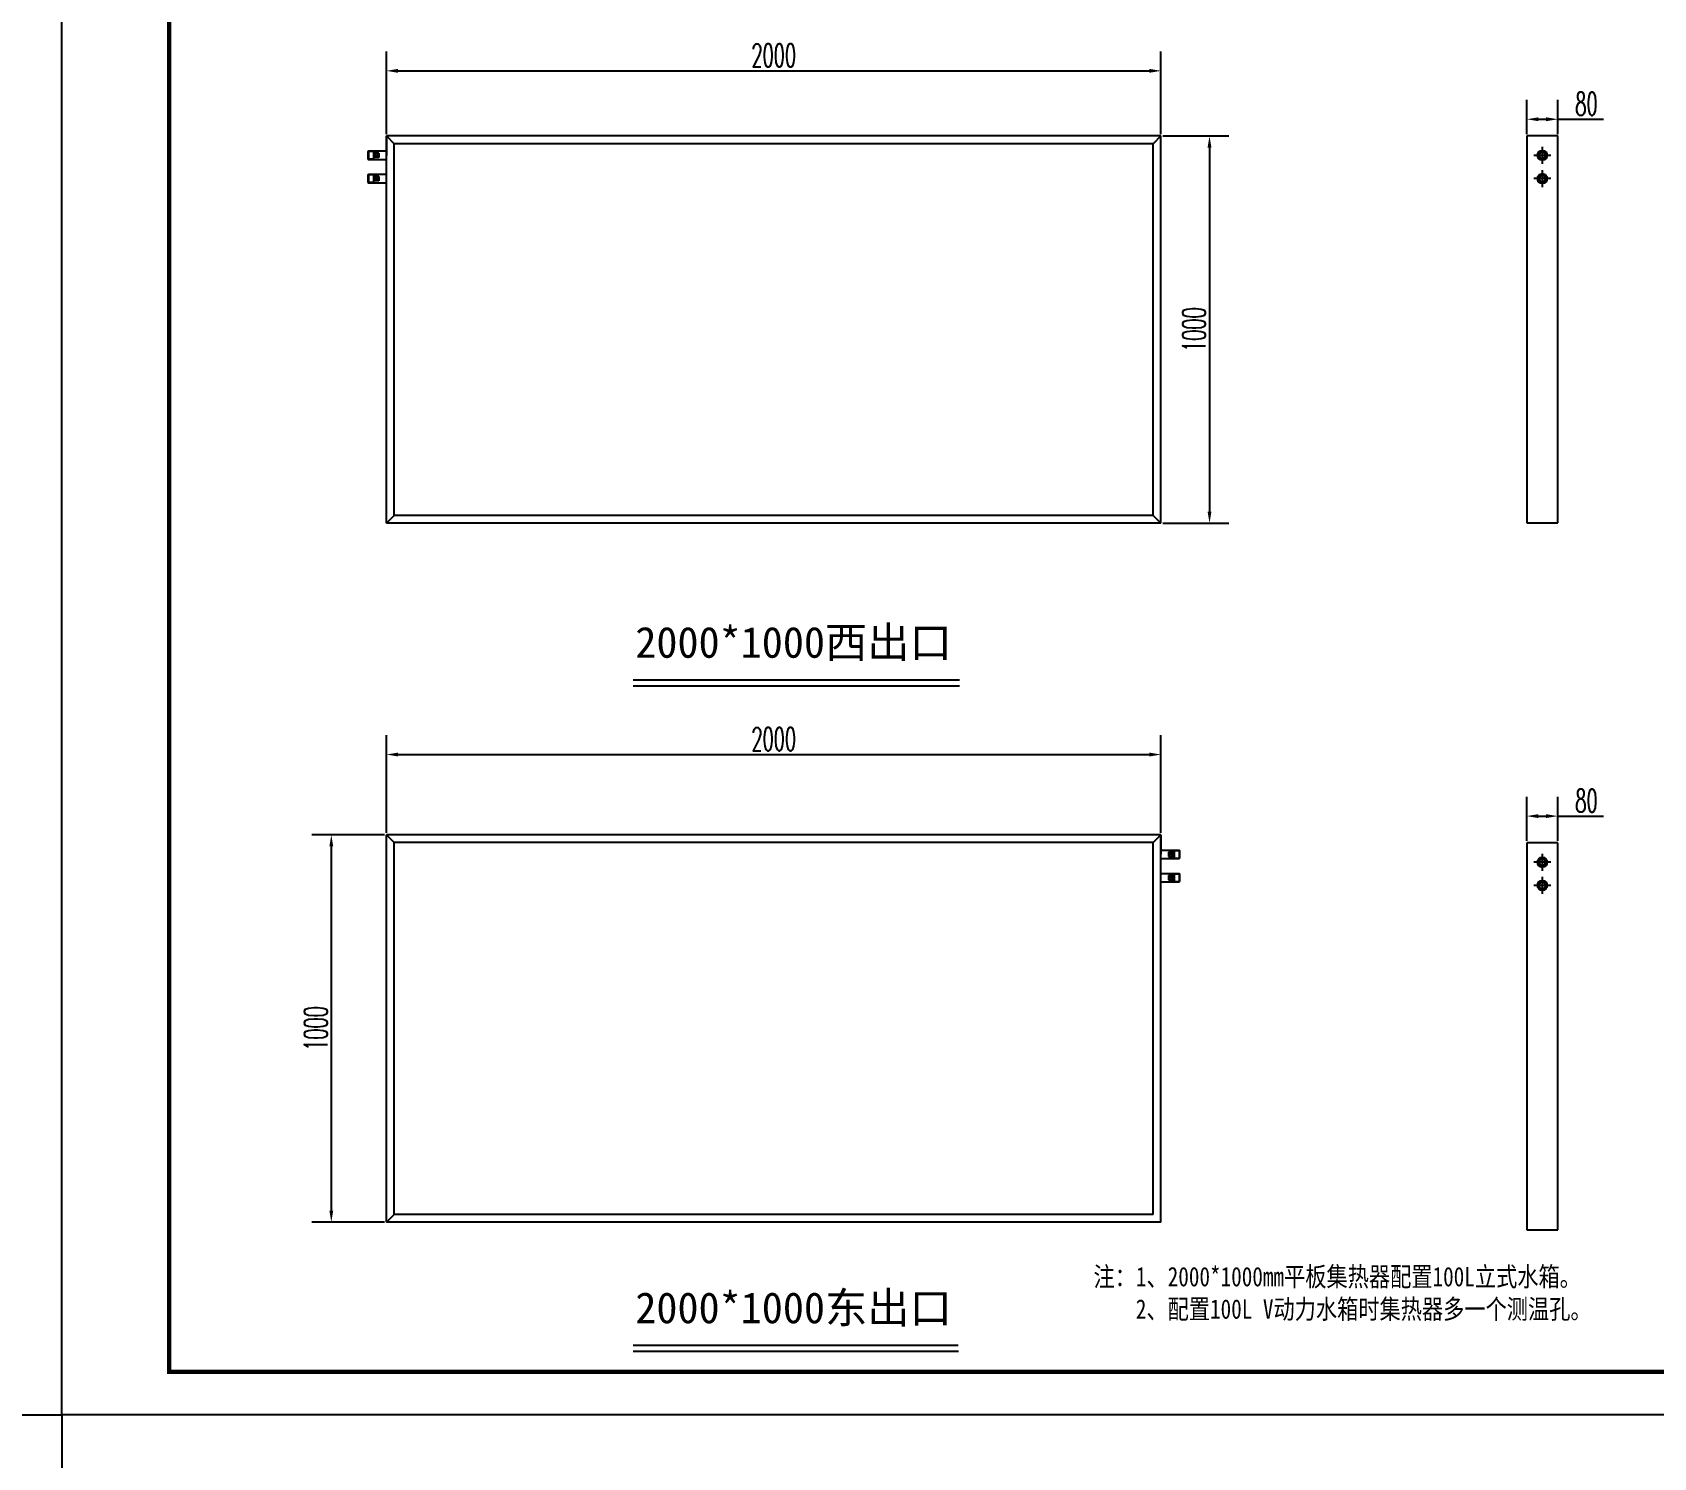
# Model space of a CAD drawing. Extents: x 27938 to 1507990, y 110129 to 923079.
# Drawn here: x 420317 to 457993, y 409263 to 442384 of the extents above; entities that cross this region are included whole.
import ezdxf

# ---------------------------------------------------------------- set-up
doc = ezdxf.new("R2010")
doc.units = 0
doc.header["$LTSCALE"] = 1000
doc.header["$MEASUREMENT"] = 0
doc.layers.add('2细实线', color=3, linetype='Continuous', lineweight=13)
doc.layers.add('文字层', color=7, linetype='Continuous', lineweight=9)
for name, color, linetype in [('TWT_TEXT', 7, 'Continuous'), ('图框', 140, 'Continuous'), ('实线层', 7, 'Continuous'), ('底图', 7, 'Continuous')]:
    doc.layers.add(name, color=color, linetype=linetype)
doc.layers.add('yichutu', color=7, linetype='Continuous', true_color=0xffffff, plot=False)
doc.styles.add('_TWT_DIM', font='', dxfattribs={"width": 0.8, "height": 3.5})
doc.styles.add('DIM_FONT', font='SIMPLEX.shx', dxfattribs={"width": 0.56})
doc.styles.get("Standard").update_dxf_attribs({"font": 'gbenor.shx', "bigfont": 'gbcbig.shx'})
doc.styles.get('_TWT_DIM').set_extended_font_data('FangSong_GB2312')
doc.dimstyles.new('jifenbiaozhu11', dxfattribs={"dimtxt": 60, "dimasz": 30, "dimexe": 50, "dimexo": 5, "dimgap": 10, "dimtad": 1, "dimdec": 0, "dimzin": 0, "dimdsep": 46, "dimtxsty": 'DIM_FONT', "dimcen": 0, "dimadec": 0, "dimazin": 0, "dimtfac": 1, "dimtdec": 0, "dimtofl": 0, "dimtmove": 0, "dimatfit": 3, "dimfxl": 1, "dimtolj": 1, "dimtzin": 0, "dimarcsym": 2})

# ---------------------------------------------------------------- blocks, each defined once
blk = doc.blocks.new('*D167')
at = {"layer": 'Defpoints', "color": 0, "transparency": 16777216}
for p in [(1247686.5, 470694.6), (1245686.5, 470526.4), (1247686.5, 470526.4)]:
    blk.add_point(p, dxfattribs=at)
at = {"layer": '实线层', "color": 0, "lineweight": -2, "transparency": 16777216}
for p, q in [((1245686.5, 470531.4), (1245686.5, 470744.6)), ((1247686.5, 470531.4), (1247686.5, 470744.6)), ((1245716.5, 470694.6), (1247656.5, 470694.6))]:
    blk.add_line(p, q, dxfattribs=at)
at = {"layer": '实线层', "color": 0, "transparency": 16777216}
for points in [[(1245716.5, 470699.6), (1245716.5, 470689.6), (1245686.5, 470694.6)], [(1247656.5, 470699.6), (1247656.5, 470689.6), (1247686.5, 470694.6)]]:
    blk.add_solid(points, dxfattribs=at)
at = {"layer": '实线层', "color": 0, "lineweight": -2, "transparency": 16777216, "insert": (1246686.5, 470734.6), "char_height": 60, "attachment_point": 5, "style": 'DIM_FONT'}
blk.add_mtext('\\A1;2000', dxfattribs=at)
blk = doc.blocks.new('*D168')
at = {"layer": 'Defpoints', "color": 0, "transparency": 16777216}
for p in [(1248711.1, 468770.1), (1248631.1, 468701.1), (1248711.1, 468701.1)]:
    blk.add_point(p, dxfattribs=at)
at = {"layer": '实线层', "color": 0, "lineweight": -2, "transparency": 16777216}
for p, q in [((1248631.1, 468706.1), (1248631.1, 468820.1)), ((1248711.1, 468706.1), (1248711.1, 468820.1)), ((1248661.1, 468770.1), (1248681.1, 468770.1)), ((1248711.1, 468770.1), (1248829.1, 468770.1))]:
    blk.add_line(p, q, dxfattribs=at)
at = {"layer": '实线层', "color": 0, "transparency": 16777216}
for points in [[(1248661.1, 468775.1), (1248661.1, 468765.1), (1248631.1, 468770.1)], [(1248681.1, 468775.1), (1248681.1, 468765.1), (1248711.1, 468770.1)]]:
    blk.add_solid(points, dxfattribs=at)
at = {"layer": '实线层', "color": 0, "lineweight": -2, "transparency": 16777216, "insert": (1248785.1, 468810.1), "char_height": 60, "attachment_point": 5, "style": 'DIM_FONT'}
blk.add_mtext('\\A1;80', dxfattribs=at)
blk = doc.blocks.new('*D169')
at = {"layer": 'Defpoints', "color": 0, "transparency": 16777216}
for p in [(1248711.1, 470569.6), (1248631.1, 470526.4), (1248711.1, 470526.4)]:
    blk.add_point(p, dxfattribs=at)
at = {"layer": '实线层', "color": 0, "lineweight": -2, "transparency": 16777216}
for p, q in [((1248631.1, 470531.4), (1248631.1, 470619.6)), ((1248711.1, 470531.4), (1248711.1, 470619.6)), ((1248661.1, 470569.6), (1248681.1, 470569.6)), ((1248711.1, 470569.6), (1248829.1, 470569.6))]:
    blk.add_line(p, q, dxfattribs=at)
at = {"layer": '实线层', "color": 0, "transparency": 16777216}
for points in [[(1248661.1, 470574.6), (1248661.1, 470564.6), (1248631.1, 470569.6)], [(1248681.1, 470574.6), (1248681.1, 470564.6), (1248711.1, 470569.6)]]:
    blk.add_solid(points, dxfattribs=at)
at = {"layer": '实线层', "color": 0, "lineweight": -2, "transparency": 16777216, "insert": (1248785.1, 470609.6), "char_height": 60, "attachment_point": 5, "style": 'DIM_FONT'}
blk.add_mtext('\\A1;80', dxfattribs=at)
blk = doc.blocks.new('*D170')
at = {"layer": 'Defpoints', "color": 0, "transparency": 16777216}
for p in [(1247686.5, 470526.4), (1247686.5, 469526.4), (1247811.8, 469526.4)]:
    blk.add_point(p, dxfattribs=at)
at = {"layer": '实线层', "color": 0, "lineweight": -2, "transparency": 16777216}
for p, q in [((1247691.5, 470526.4), (1247861.8, 470526.4)), ((1247811.8, 470496.4), (1247811.8, 469556.4)), ((1247691.5, 469526.4), (1247861.8, 469526.4))]:
    blk.add_line(p, q, dxfattribs=at)
at = {"layer": '实线层', "color": 0, "transparency": 16777216}
for points in [[(1247806.8, 470496.4), (1247816.8, 470496.4), (1247811.8, 470526.4)], [(1247806.8, 469556.4), (1247816.8, 469556.4), (1247811.8, 469526.4)]]:
    blk.add_solid(points, dxfattribs=at)
at = {"layer": '实线层', "color": 0, "lineweight": -2, "transparency": 16777216, "insert": (1247771.8, 470026.4), "char_height": 60, "attachment_point": 5, "rotation": 90, "style": 'DIM_FONT'}
blk.add_mtext('\\A1;1000', dxfattribs=at)
blk = doc.blocks.new('*D171')
at = {"layer": 'Defpoints', "color": 0, "transparency": 16777216}
for p in [(1247686.5, 468929.1), (1245686.5, 468721.7), (1247686.5, 468721.7)]:
    blk.add_point(p, dxfattribs=at)
at = {"layer": '实线层', "color": 0, "lineweight": -2, "transparency": 16777216}
for p, q in [((1245686.5, 468726.7), (1245686.5, 468979.1)), ((1247686.5, 468726.7), (1247686.5, 468979.1)), ((1245716.5, 468929.1), (1247656.5, 468929.1))]:
    blk.add_line(p, q, dxfattribs=at)
at = {"layer": '实线层', "color": 0, "transparency": 16777216}
for points in [[(1245716.5, 468934.1), (1245716.5, 468924.1), (1245686.5, 468929.1)], [(1247656.5, 468934.1), (1247656.5, 468924.1), (1247686.5, 468929.1)]]:
    blk.add_solid(points, dxfattribs=at)
at = {"layer": '实线层', "color": 0, "lineweight": -2, "transparency": 16777216, "insert": (1246686.5, 468969.1), "char_height": 60, "attachment_point": 5, "style": 'DIM_FONT'}
blk.add_mtext('\\A1;2000', dxfattribs=at)
blk = doc.blocks.new('*D172')
at = {"layer": 'Defpoints', "color": 0, "transparency": 16777216}
for p in [(1245686.5, 468721.7), (1245544.1, 467721.7), (1245686.5, 467721.7)]:
    blk.add_point(p, dxfattribs=at)
at = {"layer": '实线层', "color": 0, "lineweight": -2, "transparency": 16777216}
for p, q in [((1245681.5, 468721.7), (1245494.1, 468721.7)), ((1245544.1, 468691.7), (1245544.1, 467751.7)), ((1245681.5, 467721.7), (1245494.1, 467721.7))]:
    blk.add_line(p, q, dxfattribs=at)
at = {"layer": '实线层', "color": 0, "transparency": 16777216}
for points in [[(1245539.1, 468691.7), (1245549.1, 468691.7), (1245544.1, 468721.7)], [(1245539.1, 467751.7), (1245549.1, 467751.7), (1245544.1, 467721.7)]]:
    blk.add_solid(points, dxfattribs=at)
at = {"layer": '实线层', "color": 0, "lineweight": -2, "transparency": 16777216, "insert": (1245504.1, 468221.7), "char_height": 60, "attachment_point": 5, "rotation": 90, "style": 'DIM_FONT'}
blk.add_mtext('\\A1;1000', dxfattribs=at)
blk = doc.blocks.new('TK')
at = {"layer": '图框'}
blk.add_lwpolyline([(465375, 548714), (549475, 548714), (549475, 489314), (465375, 489314)], close=True, dxfattribs=at)
blk.add_lwpolyline([(465375, 548714), (549475, 548714), (549475, 489314), (465375, 489314)], close=True, dxfattribs=at)
at = {"layer": '图框', "const_width": 100}
blk.add_lwpolyline([(548475, 490314), (548475, 547714), (467875, 547714), (467875, 490314)], close=True, dxfattribs=at)
blk = doc.blocks.new('yct-841-594-84100-59399.9999999999-100-1000.0')
at = {"layer": 'yichutu', "color": 7, "true_color": 0xffffff}
blk.add_lwpolyline([(0, 0), (0, 59400), (84100, 59400), (84100, 0)], close=True, dxfattribs=at)
blk = doc.blocks.new('A$C46285FBD')
at = {"layer": '2细实线', "color": 7, "lineweight": -3}
for p, q in [((2212.4, 3138.2), (212.4, 3138.2)), ((212.4, 2138.2), (212.4, 3138.2)), ((212.4, 3138.2), (212.4, 3088.2)), ((212.4, 3138.2), (232.4, 3118.2)), ((2192.4, 3118.2), (232.4, 3118.2)), ((232.4, 2158.2), (232.4, 3118.2)), ((2212.4, 3138.2), (2192.4, 3118.2)), ((2192.4, 2158.2), (2192.4, 3118.2)), ((2212.4, 2138.2), (2212.4, 3138.2)), ((3157.1, 3138.2), (3157, 2138.8)), ((3237.1, 3138.2), (3157.1, 3138.2)), ((3197.1, 3110.2), (3197.1, 3066.2)), ((3237.1, 2138.8), (3237.1, 3138.2)), ((3219.1, 3088.2), (3175.1, 3088.2)), ((3219.1, 3028.2), (3175.1, 3028.2)), ((3197.1, 3050.2), (3197.1, 3006.2)), ((212.4, 2138.2), (232.4, 2158.2)), ((2212.4, 2138.2), (212.4, 2138.2)), ((2192.4, 2158.2), (232.4, 2158.2)), ((2212.4, 2138.2), (2192.4, 2158.2)), ((3157, 2138.8), (3237.1, 2138.8))]:
    blk.add_line(p, q, dxfattribs=at)
for centre, radius in [((3197.1, 3088.2), 12.8), ((3197.1, 3088.2), 10.8), ((3197.1, 3088.2), 8.15), ((3197.1, 3028.2), 12.8), ((3197.1, 3028.2), 10.8), ((3197.1, 3028.2), 8.15)]:
    blk.add_circle(centre, radius, dxfattribs=at)
at = {"layer": '实线层', "lineweight": -2}
for p, q in [((164.7, 3098), (165.7, 3099)), ((178.7, 3098), (164.7, 3098)), ((164.7, 3098), (164.7, 3078)), ((212.4, 3099), (165.7, 3099)), ((165.7, 3099), (165.7, 3077)), ((178.7, 3099), (178.7, 3097.5)), ((212.4, 3138.2), (212.4, 3088.2)), ((178.7, 3078), (164.7, 3078)), ((164.7, 3078), (165.7, 3077)), ((212.4, 3077), (165.7, 3077)), ((178.7, 3097.5), (178.7, 3077)), ((192.7, 3093.5), (180.7, 3093.5)), ((192.7, 3093.5), (180.7, 3082.4)), ((180.7, 3093.5), (192.7, 3082.4)), ((180.7, 3093.5), (180.7, 3082.4)), ((192.7, 3082.4), (180.7, 3082.4)), ((192.7, 3093.5), (192.7, 3082.4)), ((164.7, 3037.7), (165.7, 3038.7)), ((178.7, 3037.7), (164.7, 3037.7)), ((164.7, 3037.7), (164.7, 3017.7)), ((178.7, 3017.7), (164.7, 3017.7)), ((164.7, 3017.7), (165.7, 3016.7)), ((212.4, 3038.7), (165.7, 3038.7)), ((165.7, 3038.7), (165.7, 3016.7)), ((212.4, 3016.7), (165.7, 3016.7)), ((178.7, 3038.7), (178.7, 3037.2)), ((178.7, 3037.2), (178.7, 3016.7)), ((192.7, 3033.3), (180.7, 3033.3)), ((192.7, 3033.3), (180.7, 3022.2)), ((180.7, 3033.3), (192.7, 3022.2)), ((180.7, 3033.3), (180.7, 3022.2)), ((192.7, 3022.2), (180.7, 3022.2)), ((192.7, 3033.3), (192.7, 3022.2)), ((2212.4, 1333.5), (212.4, 1333.5)), ((212.4, 333.5), (212.4, 1333.5)), ((212.4, 1333.5), (232.4, 1313.5)), ((2192.4, 1313.5), (232.4, 1313.5)), ((232.4, 353.5), (232.4, 1313.5)), ((2212.4, 1333.5), (2192.4, 1313.5)), ((2192.4, 353.5), (2192.4, 1313.5)), ((2212.4, 333.5), (2212.4, 1333.5)), ((2212.4, 1333.5), (2212.4, 1283.5)), ((3157.1, 1312.9), (3157, 313.5)), ((3237.1, 1312.9), (3157.1, 1312.9)), ((3237.1, 313.5), (3237.1, 1312.9)), ((2212.4, 1294.3), (2259.1, 1294.3)), ((2212.4, 1272.3), (2259.1, 1272.3)), ((2232.1, 1288.8), (2232.1, 1277.7)), ((2232.1, 1288.8), (2244.1, 1288.8)), ((2232.1, 1288.8), (2244.1, 1277.7)), ((2244.1, 1288.8), (2232.1, 1277.7)), ((2232.1, 1277.7), (2244.1, 1277.7)), ((2244.1, 1288.8), (2244.1, 1277.7)), ((2246.1, 1294.3), (2246.1, 1292.8)), ((2246.1, 1293.3), (2260.1, 1293.3)), ((2246.1, 1292.8), (2246.1, 1272.3)), ((2246.1, 1273.3), (2260.1, 1273.3)), ((2259.1, 1294.3), (2259.1, 1272.3)), ((2260.1, 1293.3), (2259.1, 1294.3)), ((2260.1, 1273.3), (2259.1, 1272.3)), ((2260.1, 1293.3), (2260.1, 1273.3)), ((3219.1, 1262.9), (3175.1, 1262.9)), ((3197.1, 1284.9), (3197.1, 1240.9)), ((2212.4, 1234), (2259.1, 1234)), ((2232.1, 1228.6), (2232.1, 1217.5)), ((2232.1, 1228.6), (2244.1, 1228.6)), ((2232.1, 1228.6), (2244.1, 1217.5)), ((2244.1, 1228.6), (2232.1, 1217.5)), ((2232.1, 1217.5), (2244.1, 1217.5)), ((2244.1, 1228.6), (2244.1, 1217.5)), ((2246.1, 1234), (2246.1, 1232.5)), ((2246.1, 1233), (2260.1, 1233)), ((2246.1, 1232.5), (2246.1, 1212)), ((2259.1, 1234), (2259.1, 1212)), ((2260.1, 1233), (2259.1, 1234)), ((2260.1, 1233), (2260.1, 1213)), ((3197.1, 1224.9), (3197.1, 1180.9)), ((2212.4, 1212), (2259.1, 1212)), ((2246.1, 1213), (2260.1, 1213)), ((2260.1, 1213), (2259.1, 1212)), ((3219.1, 1202.9), (3175.1, 1202.9)), ((212.4, 333.5), (232.4, 353.5)), ((2192.4, 353.5), (232.4, 353.5)), ((2212.4, 333.5), (212.4, 333.5)), ((3157, 313.5), (3237.1, 313.5))]:
    blk.add_line(p, q, dxfattribs=at)
for centre, radius in [((3197.1, 1262.9), 12.8), ((3197.1, 1262.9), 10.8), ((3197.1, 1262.9), 8.15), ((3197.1, 1202.9), 12.8), ((3197.1, 1202.9), 10.8), ((3197.1, 1202.9), 8.15)]:
    blk.add_circle(centre, radius, dxfattribs=at)
at = {"layer": '文字层', "color": 7, "linetype": 'ByBlock', "lineweight": -2, "const_width": 5}
for points in [[(849.2, 1733.4), (1692.3, 1733.4)], [(849.2, 15), (1689.3, 15)]]:
    blk.add_lwpolyline(points, dxfattribs=at)
at = {"layer": '文字层', "color": 7, "linetype": 'ByBlock', "lineweight": -2}
for points in [[(849.2, 1718.4), (1692.3, 1718.4)], [(849.2, 0), (1689.3, 0)]]:
    blk.add_lwpolyline(points, dxfattribs=at)
at = {"layer": '文字层', "color": 7, "lineweight": -2, "char_height": 80, "width": 951.691, "attachment_point": 1}
for s, insert in [('{\\fSimSun|b0|i0|c134|p2;2000*1000西出口}', (855, 1870.8)), ('{\\fSimSun|b0|i0|c134|p2;2000*1000东出口}', (855, 152.4))]:
    blk.add_mtext(s, dxfattribs=dict(at, insert=insert))
at = {"layer": '实线层', "lineweight": -2}
for base, p1, p2, picture, middle in [((2212.4, 3306.4), (212.4, 3138.2), (2212.4, 3138.2), '*D167', (1212.4, 3346.4)), ((3237.1, 3181.5), (3157.1, 3138.2), (3237.1, 3138.2), '*D169', (3311.1, 3221.5)), ((2212.4, 1540.9), (212.4, 1333.5), (2212.4, 1333.5), '*D171', (1212.4, 1580.9)), ((3237.1, 1381.9), (3157.1, 1312.9), (3237.1, 1312.9), '*D168', (3311.1, 1421.9))]:
    dim = blk.add_linear_dim(base=base, p1=p1, p2=p2, dimstyle='jifenbiaozhu11', dxfattribs=at)
    dim.commit()
    dim.dimension.update_dxf_attribs({"geometry": picture, "text_midpoint": middle, "insert": (-1245474.1, -467388.2)})
dim = blk.add_aligned_dim(p1=(2212.4, 3138.2), p2=(2212.4, 2138.2), distance=125.3, dimstyle='jifenbiaozhu11', dxfattribs=at)
dim.commit()
dim.dimension.update_dxf_attribs({"geometry": '*D170', "text_midpoint": (2297.7, 2638.2), "insert": (-1245474.1, -467388.2)})
dim = blk.add_linear_dim(base=(70, 333.5), p1=(212.4, 1333.5), p2=(212.4, 333.5), angle=90, dimstyle='jifenbiaozhu11', dxfattribs=at)
dim.commit()
dim.dimension.update_dxf_attribs({"geometry": '*D172', "text_midpoint": (30, 833.5), "insert": (-1245474.1, -467388.2)})

msp = doc.modelspace()

# ---------------------------------------------------------------- linework, layer by layer
at = {"layer": '图框', "color": 2}
msp.add_lwpolyline([(420997.4, 392257), (389997.4, 392257), (389997.4, 410257), (420997.4, 410257)], close=True, dxfattribs=at)

# ---------------------------------------------------------------- block references
msp.add_blockref('TK', (-44377.6, -79056.7))
at = {"layer": 'yichutu'}
msp.add_blockref('yct-841-594-84100-59399.9999999999-100-1000.0', (420997.4, 410257), dxfattribs=at)
at = {"layer": '底图', "xscale": 9, "yscale": 9, "zscale": 9}
msp.add_blockref('A$C46285FBD', (426633.8, 411733.7), dxfattribs=at)

# ---------------------------------------------------------------- texts
at = {"layer": 'TWT_TEXT', "color": 0, "insert": (444976.8, 413694.1), "char_height": 451.721, "width": 27653.433, "attachment_point": 1, "style": '_TWT_DIM'}
msp.add_mtext('{\\fSimSun|b0|i0|c134|p2;注：1、2000*1000mm平板集热器配置100L立式水箱。\\P    2、配置100L V动力水箱时集热器多一个测温孔。\\P    \\fFangSong_GB2312|b0|i0|c134|p49;\\C7;   }', dxfattribs=at)

doc.saveas('drawing.dxf')
